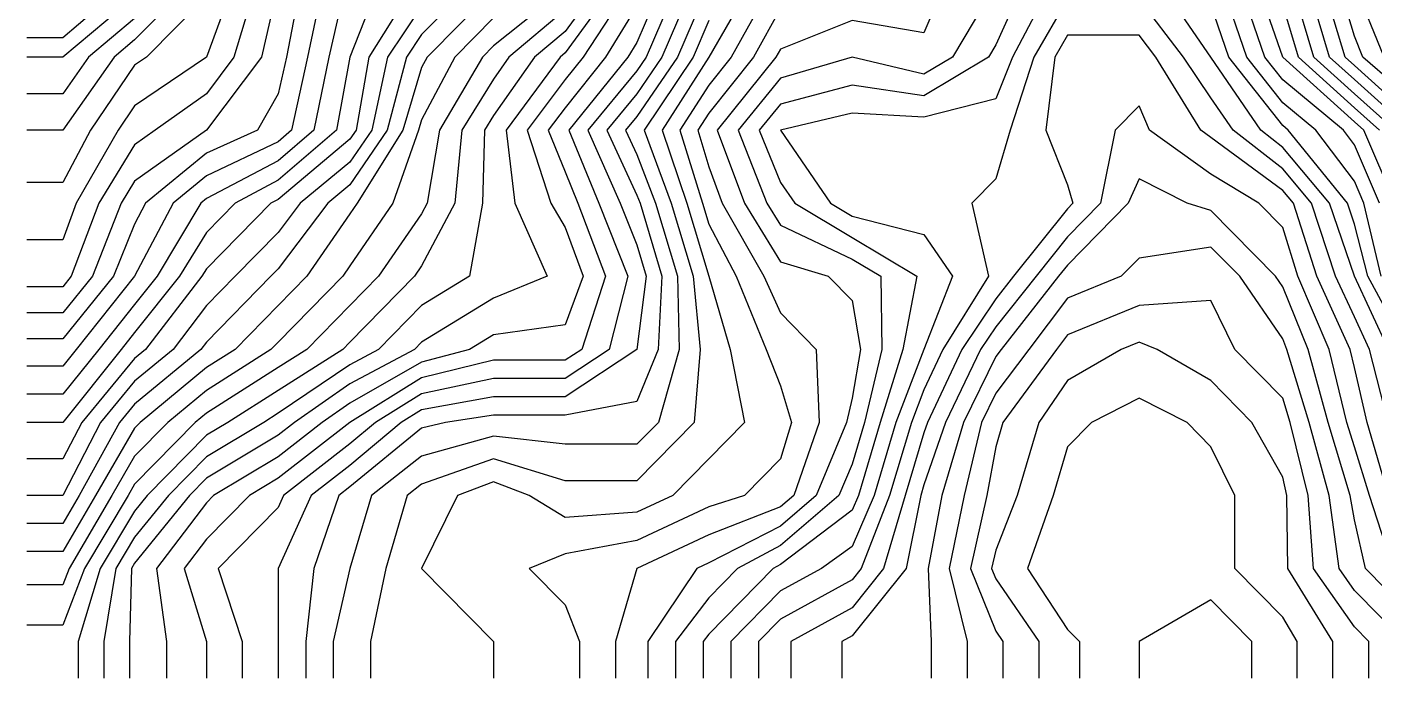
# Model space of a CAD drawing. Header units: inches. Extents: x -105.80435 to -105.79546, y 35.57118 to 35.57852.
# Drawn here: x -105.80435 to -105.79914, y 35.57118 to 35.57369 of the extents above; entities that cross this region are included whole.
import ezdxf

# ---------------------------------------------------------------- set-up
doc = ezdxf.new("R2010")
doc.units = ezdxf.units.IN
doc.header["$MEASUREMENT"] = 0

msp = doc.modelspace()

# ---------------------------------------------------------------- linework, layer by layer
for points, elevation in [([(-105.7990547, 35.5732945), (-105.7992116, 35.5734357), (-105.7993686, 35.573577), (-105.7994531, 35.5738594), (-105.7994048, 35.5741419), (-105.7994531, 35.5744244), (-105.7994894, 35.5747069), (-105.7994894, 35.5747069), (-105.7994894, 35.5747069), (-105.7993324, 35.5749893), (-105.7992116, 35.5751555), (-105.7991527, 35.5752718), (-105.7991345, 35.5755543)], 7290), ([(-105.7989943, 35.5732945), (-105.7992116, 35.57349), (-105.7993082, 35.573577), (-105.7993928, 35.5738594), (-105.7993445, 35.5741419), (-105.7993928, 35.5744244), (-105.799429, 35.5747069), (-105.799272, 35.5749893), (-105.7992116, 35.5750724), (-105.7991107, 35.5752718)], 7295), ([(-105.7989339, 35.5732945), (-105.7992116, 35.5735444), (-105.7992479, 35.573577), (-105.7993324, 35.5738594), (-105.7992841, 35.5741419), (-105.7993324, 35.5744244), (-105.7993686, 35.5747069), (-105.7992116, 35.5749893), (-105.7992116, 35.5749893), (-105.7990686, 35.5752718)], 7300), ([(-105.7989339, 35.5733651), (-105.799179, 35.573577), (-105.7992116, 35.5736577), (-105.799272, 35.5738594), (-105.7992237, 35.5741419), (-105.799272, 35.5744244), (-105.7993082, 35.5747069), (-105.7992116, 35.5748807), (-105.7991582, 35.5749893), (-105.7990265, 35.5752718)], 7305), ([(-105.7990973, 35.573577), (-105.7992116, 35.5738594), (-105.7992116, 35.5738594), (-105.7992116, 35.5738594), (-105.7991816, 35.5741419), (-105.7992116, 35.5744244), (-105.7992116, 35.5744244), (-105.7992479, 35.5747069), (-105.7992116, 35.574772), (-105.7991048, 35.5749893)], 7310), ([(-105.8039676, 35.5738594), (-105.8042106, 35.5736513), (-105.8043495, 35.5736513)], 7430), ([(-105.8037205, 35.5738594), (-105.8039329, 35.5736434), (-105.8040123, 35.573577), (-105.8042106, 35.5732945), (-105.8042106, 35.5732945), (-105.8043495, 35.5732945)], 7415), ([(-105.803551, 35.5738594), (-105.8036552, 35.573577), (-105.8036552, 35.573577), (-105.8039329, 35.5733886), (-105.803997, 35.5732945), (-105.8041586, 35.573012), (-105.8042106, 35.5728708), (-105.8043495, 35.5728708)], 7405), ([(-105.8032907, 35.5738594), (-105.8033448, 35.573577), (-105.8033775, 35.5734357), (-105.8034568, 35.5732945), (-105.8036552, 35.5732062), (-105.8038902, 35.573012), (-105.8039329, 35.5729313), (-105.8040146, 35.5727295), (-105.8042106, 35.5724874), (-105.8043495, 35.5724874)], 7390), ([(-105.8033775, 35.5738594), (-105.8034416, 35.573577), (-105.8036552, 35.5732945), (-105.8036552, 35.5732945), (-105.8039329, 35.5730967), (-105.803985, 35.573012), (-105.8040963, 35.5727295), (-105.8042106, 35.5725883), (-105.8043495, 35.5725883)], 7395), ([(-105.8034643, 35.5738594), (-105.8035484, 35.573577), (-105.8036552, 35.5734357), (-105.8038536, 35.5732945), (-105.8039329, 35.573238), (-105.8040718, 35.573012), (-105.804178, 35.5727295), (-105.8042106, 35.5726892), (-105.8043495, 35.5726892)], 7400), ([(-105.8031171, 35.5738594), (-105.8031814, 35.573577), (-105.8032386, 35.5732945), (-105.8033775, 35.5731755), (-105.8036552, 35.5730297), (-105.8036766, 35.573012), (-105.8038461, 35.5727295), (-105.8039329, 35.5726209), (-105.8040718, 35.572447), (-105.8042106, 35.5722732), (-105.8043495, 35.5722732)], 7380), ([(-105.8032039, 35.5738594), (-105.8032631, 35.573577), (-105.8033254, 35.5732945), (-105.8033775, 35.5732499), (-105.8036552, 35.5731179), (-105.8037834, 35.573012), (-105.8039329, 35.5727295), (-105.8039329, 35.5727295), (-105.8041586, 35.572447), (-105.8042106, 35.5723819), (-105.8043495, 35.5723819)], 7385), ([(-105.8028498, 35.5738594), (-105.8030267, 35.573577), (-105.8030756, 35.5732945), (-105.8030998, 35.5732592), (-105.8033775, 35.5730269), (-105.8034052, 35.573012), (-105.8036552, 35.5727578), (-105.8036726, 35.5727295), (-105.8038902, 35.572447), (-105.8039329, 35.5724117), (-105.8041376, 35.5721646), (-105.8042106, 35.5720233), (-105.8043495, 35.5720233)], 7370), ([(-105.8029887, 35.5738594), (-105.8030998, 35.573577), (-105.8030998, 35.573577), (-105.8031518, 35.5732945), (-105.8033775, 35.5731012), (-105.8035441, 35.573012), (-105.8036552, 35.572899), (-105.8037593, 35.5727295), (-105.8039329, 35.5725122), (-105.803985, 35.572447), (-105.8042106, 35.5721646), (-105.8042106, 35.5721646), (-105.8043495, 35.5721646)], 7375), ([(-105.8026298, 35.5738594), (-105.802822, 35.5736639), (-105.8028805, 35.573577), (-105.8029549, 35.5732945), (-105.8030998, 35.5730826), (-105.8031852, 35.573012), (-105.8033775, 35.5727578), (-105.8034052, 35.5727295), (-105.8036552, 35.5724753), (-105.8036766, 35.572447), (-105.8039329, 35.5722352), (-105.8039914, 35.5721646), (-105.8041475, 35.5718821), (-105.8042106, 35.5717734), (-105.8043495, 35.5717734)], 7360), ([(-105.8022666, 35.5738428), (-105.8025443, 35.5736204), (-105.802587, 35.573577), (-105.8027526, 35.5732945), (-105.8028007, 35.573012), (-105.802822, 35.5729716), (-105.8029887, 35.5727295), (-105.8030998, 35.5726165), (-105.8032664, 35.572447), (-105.8033775, 35.5723764), (-105.8036552, 35.5721999), (-105.8036979, 35.5721646), (-105.8039329, 35.5719256), (-105.8039582, 35.5718821), (-105.8041261, 35.5715996), (-105.8042106, 35.5713799), (-105.8043495, 35.5713799)], 7345), ([(-105.8025443, 35.5738377), (-105.8028007, 35.573577), (-105.802822, 35.5735366), (-105.8028945, 35.5732945), (-105.803072, 35.573012), (-105.8030998, 35.5729716), (-105.8032664, 35.5727295), (-105.8033775, 35.5726165), (-105.8035441, 35.572447), (-105.8036552, 35.5723764), (-105.8039116, 35.5721646), (-105.8039329, 35.5721428), (-105.8040844, 35.5718821), (-105.8042106, 35.5716648), (-105.8043495, 35.5716648)], 7355), ([(-105.8036552, 35.5738124), (-105.8038866, 35.573577), (-105.8039329, 35.5735456), (-105.8041038, 35.5732945), (-105.8042106, 35.5730927), (-105.8043495, 35.5730927)], 7410), ([(-105.8021338, 35.5738594), (-105.8022666, 35.5736767), (-105.8023856, 35.573577), (-105.8025443, 35.573351), (-105.802579, 35.5732945), (-105.802587, 35.573012), (-105.8026369, 35.5727295), (-105.802822, 35.5726165), (-105.8029887, 35.572447), (-105.8030998, 35.5723876), (-105.8033775, 35.5721999), (-105.803433, 35.5721646), (-105.8036552, 35.5720316), (-105.8038022, 35.5718821), (-105.8039329, 35.5717207), (-105.8040054, 35.5715996), (-105.8040519, 35.5713171), (-105.8040519, 35.5711759)], 7335), ([(-105.8020734, 35.5738594), (-105.8022666, 35.5735936), (-105.8022864, 35.573577), (-105.8024953, 35.5732945), (-105.802461, 35.573012), (-105.802336, 35.5727295), (-105.8025443, 35.5726448), (-105.802822, 35.5724753), (-105.8028498, 35.572447), (-105.8030998, 35.5723132), (-105.8033134, 35.5721646), (-105.8033775, 35.5721147), (-105.8036552, 35.5719486), (-105.8037205, 35.5718821), (-105.8039329, 35.5716198), (-105.803945, 35.5715996), (-105.8039528, 35.5713171), (-105.8039528, 35.5711759)], 7330), ([(-105.802013, 35.5738594), (-105.8021972, 35.573577), (-105.8022666, 35.57349), (-105.8024136, 35.5732945), (-105.8023221, 35.573012), (-105.8022666, 35.5729178), (-105.8021972, 35.5727295), (-105.8022666, 35.5725412), (-105.8025443, 35.5725035), (-105.8026369, 35.572447), (-105.802822, 35.5723979), (-105.8030998, 35.5722389), (-105.8032066, 35.5721646), (-105.8033775, 35.5720316), (-105.8036274, 35.5718821), (-105.8036552, 35.5718538), (-105.8038475, 35.5715996), (-105.8038095, 35.5713171), (-105.8038095, 35.5711759)], 7325), ([(-105.8018923, 35.5738594), (-105.8019889, 35.5736334), (-105.8020236, 35.573577), (-105.802252, 35.5732945), (-105.8021359, 35.573012), (-105.8020236, 35.5727295), (-105.8020957, 35.572447), (-105.8022666, 35.5723341), (-105.8025443, 35.5723341), (-105.802822, 35.5722751), (-105.8030006, 35.5721646), (-105.8030998, 35.5720815), (-105.8033561, 35.5718821), (-105.8033775, 35.571835), (-105.8036089, 35.5715996), (-105.8035163, 35.5713171), (-105.8035163, 35.5711759)], 7315), ([(-105.8018319, 35.5738594), (-105.8019526, 35.573577), (-105.8019889, 35.573524), (-105.8021789, 35.5732945), (-105.8020542, 35.573012), (-105.8019889, 35.5728506), (-105.8019526, 35.5727295), (-105.8019889, 35.572447), (-105.8019889, 35.572447), (-105.8022666, 35.5722634), (-105.8025443, 35.5722634), (-105.802822, 35.5722137), (-105.8029014, 35.5721646), (-105.8030998, 35.5719984), (-105.8032493, 35.5718821), (-105.8033775, 35.5715996), (-105.8033775, 35.5713171), (-105.8033775, 35.5711759)], 7310), ([(-105.8017715, 35.5738594), (-105.8018923, 35.573577), (-105.8019889, 35.5734357), (-105.8021058, 35.5732945), (-105.8019889, 35.5730434), (-105.8019768, 35.573012), (-105.8018923, 35.5727295), (-105.8019072, 35.572447), (-105.8019889, 35.5722453), (-105.8022666, 35.5721928), (-105.8025443, 35.5721928), (-105.8027295, 35.5721646), (-105.802822, 35.5721428), (-105.8030998, 35.5719153), (-105.8031425, 35.5718821), (-105.8032386, 35.5715996), (-105.8032707, 35.5713171), (-105.8032707, 35.5711759)], 7305), ([(-105.8017111, 35.5738594), (-105.8018319, 35.573577), (-105.8019889, 35.5733474), (-105.8020327, 35.5732945), (-105.8019889, 35.5732003), (-105.8019164, 35.573012), (-105.8018319, 35.5727295), (-105.8018255, 35.572447), (-105.8019055, 35.5721646), (-105.8019889, 35.5720798), (-105.8022666, 35.5720798), (-105.8025443, 35.5721116), (-105.802822, 35.5720342), (-105.8030164, 35.5718821), (-105.8030998, 35.5715996), (-105.8030998, 35.5715996), (-105.8031638, 35.5713171), (-105.8031638, 35.5711759)], 7300), ([(-105.8015478, 35.5738594), (-105.8017111, 35.573577), (-105.8017111, 35.573577), (-105.8018917, 35.5732945), (-105.8017957, 35.573012), (-105.8017111, 35.5727295), (-105.8017111, 35.5727295), (-105.8016278, 35.572447), (-105.8015723, 35.5721646), (-105.8017111, 35.5720233), (-105.80185, 35.5718821), (-105.8019889, 35.5718169), (-105.8022666, 35.5717973), (-105.8024054, 35.5718821), (-105.8025443, 35.5719351), (-105.8026832, 35.5718821), (-105.802822, 35.5715996), (-105.8025443, 35.5713171), (-105.8025443, 35.5713171), (-105.8025443, 35.5711759)], 7290), ([(-105.8014661, 35.5738594), (-105.8016244, 35.573577), (-105.8017111, 35.5734683), (-105.8018222, 35.5732945), (-105.8017353, 35.573012), (-105.8017111, 35.5729313), (-105.8016043, 35.5727295), (-105.801489, 35.572447), (-105.8014334, 35.5723058), (-105.8013907, 35.5721646), (-105.8014334, 35.5720233), (-105.8015723, 35.5718821), (-105.8017111, 35.5718386), (-105.8019889, 35.5717083), (-105.8022666, 35.5716561), (-105.8024054, 35.5715996), (-105.8022666, 35.5714584), (-105.802211, 35.5713171), (-105.802211, 35.5711759)], 7285), ([(-105.8007986, 35.5738594), (-105.800878, 35.5736711), (-105.8011557, 35.5737182), (-105.8014334, 35.5736083), (-105.8014508, 35.573577), (-105.8016785, 35.5732945), (-105.8015723, 35.573012), (-105.8014334, 35.572786), (-105.8012483, 35.5727295), (-105.8011557, 35.5726354), (-105.801123, 35.572447), (-105.8011557, 35.5722587), (-105.8011771, 35.5721646), (-105.8012946, 35.5718821), (-105.8014334, 35.5717632), (-105.8017111, 35.5716213), (-105.8017574, 35.5715996), (-105.8019461, 35.5713171), (-105.8019461, 35.5711759)], 7275), ([(-105.8006003, 35.5738594), (-105.8007669, 35.573577), (-105.800878, 35.5735105), (-105.8011557, 35.573577), (-105.8014334, 35.5734962), (-105.8015968, 35.5732945), (-105.8014855, 35.573012), (-105.8014334, 35.5729273), (-105.8011557, 35.572796), (-105.8010446, 35.5727295), (-105.8010413, 35.572447), (-105.8011074, 35.5721646), (-105.8011557, 35.5720032), (-105.8012078, 35.5718821), (-105.8014334, 35.5716888), (-105.8016001, 35.5715996), (-105.8017111, 35.5714866), (-105.8018393, 35.5713171), (-105.8018393, 35.5711759)], 7270), ([(-105.8004934, 35.5738594), (-105.8006003, 35.573624), (-105.800628, 35.573577), (-105.800878, 35.5734274), (-105.8011557, 35.5734683), (-105.8014334, 35.5733954), (-105.8015151, 35.5732945), (-105.8014334, 35.5730927), (-105.8013779, 35.573012), (-105.8011557, 35.5728791), (-105.8009057, 35.5727295), (-105.8009597, 35.572447), (-105.801047, 35.5721646), (-105.8011315, 35.5718821), (-105.8011557, 35.5718256), (-105.8014334, 35.5716145), (-105.8014612, 35.5715996), (-105.8017111, 35.5713454), (-105.8017325, 35.5713171), (-105.8017325, 35.5711759)], 7265), ([(-105.8003866, 35.5738594), (-105.8005349, 35.573577), (-105.8006003, 35.5734155), (-105.800878, 35.5733443), (-105.8011557, 35.5733597), (-105.8014334, 35.5732945), (-105.801239, 35.573012), (-105.8011557, 35.5729622), (-105.800878, 35.5728909), (-105.8007669, 35.5727295), (-105.800878, 35.572447), (-105.800878, 35.572447), (-105.8009867, 35.5721646), (-105.8010712, 35.5718821), (-105.8011557, 35.5716844), (-105.8012747, 35.5715996), (-105.8014334, 35.5715127), (-105.8016257, 35.5713171), (-105.8016257, 35.5711759)], 7260), ([(-105.7990801, 35.572447), (-105.7992116, 35.5727295), (-105.7992116, 35.5727295), (-105.7993088, 35.573012), (-105.7994894, 35.573228), (-105.7995748, 35.5732945), (-105.7997671, 35.573577), (-105.7997671, 35.573577), (-105.7999615, 35.5738594)], 7260), ([(-105.7991088, 35.5727295), (-105.7991754, 35.573012), (-105.7992116, 35.5730967), (-105.7993612, 35.5732945), (-105.7994894, 35.5734004), (-105.7996282, 35.573577), (-105.7997254, 35.5738594)], 7270), ([(-105.799115, 35.573012), (-105.7992116, 35.573238), (-105.7992544, 35.5732945), (-105.7994894, 35.5734887), (-105.7995588, 35.573577), (-105.799656, 35.5738594)], 7275), ([(-105.7990547, 35.573012), (-105.7991754, 35.5732945), (-105.7992116, 35.5733271), (-105.7994894, 35.573577), (-105.7994894, 35.573577), (-105.7995866, 35.5738594)], 7280), ([(-105.8039329, 35.5738096), (-105.8042106, 35.573577), (-105.8042106, 35.573577), (-105.8043495, 35.573577)], 7425), ([(-105.802822, 35.5737725), (-105.8029536, 35.573577), (-105.8030152, 35.5732945), (-105.8030998, 35.5731709), (-105.803292, 35.573012), (-105.8033775, 35.572899), (-105.8035441, 35.5727295), (-105.8036552, 35.5726165), (-105.8037834, 35.572447), (-105.8039329, 35.5723235), (-105.8040645, 35.5721646), (-105.8042106, 35.5718821), (-105.8042106, 35.5718821), (-105.8043495, 35.5718821)], 7365), ([(-105.8022666, 35.5737597), (-105.8024848, 35.573577), (-105.8025443, 35.5734922), (-105.8026658, 35.5732945), (-105.8026939, 35.573012), (-105.802822, 35.5727699), (-105.8028498, 35.5727295), (-105.8030998, 35.5724753), (-105.8031275, 35.572447), (-105.8033775, 35.5722882), (-105.8035719, 35.5721646), (-105.8036552, 35.5721147), (-105.8038839, 35.5718821), (-105.8039329, 35.5718216), (-105.8040657, 35.5715996), (-105.8041511, 35.5713171), (-105.8041511, 35.5711759)], 7340), ([(-105.8019889, 35.5737747), (-105.8021104, 35.573577), (-105.8022666, 35.5733814), (-105.8023319, 35.5732945), (-105.8022666, 35.5731331), (-105.8022176, 35.573012), (-105.8021104, 35.5727295), (-105.8022025, 35.572447), (-105.8022666, 35.5724047), (-105.8025443, 35.5724047), (-105.802822, 35.5723365), (-105.8030998, 35.5721646), (-105.8030998, 35.5721646), (-105.8033775, 35.5719486), (-105.8034886, 35.5718821), (-105.8036552, 35.5717126), (-105.8037406, 35.5715996), (-105.8036552, 35.5713171), (-105.8036552, 35.5713171), (-105.8036552, 35.5711759)], 7320), ([(-105.8014334, 35.5737653), (-105.8015376, 35.573577), (-105.8017111, 35.5733597), (-105.8017528, 35.5732945), (-105.8017111, 35.5731532), (-105.8016591, 35.573012), (-105.8014975, 35.5727295), (-105.8014334, 35.5725883), (-105.8012946, 35.572447), (-105.8012839, 35.5721646), (-105.8013813, 35.5718821), (-105.8014334, 35.5718375), (-105.8017111, 35.57173), (-105.8019889, 35.5715996), (-105.8019889, 35.5715996), (-105.8020722, 35.5713171), (-105.8020722, 35.5711759)], 7280), ([(-105.8003225, 35.5738029), (-105.8004532, 35.573577), (-105.8005447, 35.5732945), (-105.8006003, 35.5731062), (-105.8006928, 35.573012), (-105.800628, 35.5727295), (-105.8008049, 35.572447), (-105.800878, 35.5722901), (-105.8009263, 35.5721646), (-105.8010108, 35.5718821), (-105.801121, 35.5715996), (-105.8011557, 35.5715562), (-105.8014334, 35.5714041), (-105.8015189, 35.5713171), (-105.8015189, 35.5711759)], 7255), ([(-105.799081, 35.5721646), (-105.7991532, 35.572447), (-105.7992116, 35.5725726), (-105.7992847, 35.5727295), (-105.7993783, 35.573012), (-105.7994894, 35.5731449), (-105.7996816, 35.5732945), (-105.7997671, 35.57342), (-105.7998739, 35.573577), (-105.8000448, 35.5738029)], 7255), ([(-105.799007, 35.572447), (-105.7991602, 35.5727295), (-105.7992116, 35.5729313), (-105.7992394, 35.573012), (-105.799468, 35.5732945), (-105.7994894, 35.5733121), (-105.7996977, 35.573577), (-105.7997671, 35.5737787)], 7265), ([(-105.799115, 35.5732945), (-105.7992116, 35.5733814), (-105.799429, 35.573577), (-105.7994894, 35.5737787)], 7285), ([(-105.8025443, 35.5737291), (-105.8026939, 35.573577), (-105.802822, 35.5733348), (-105.8028341, 35.5732945), (-105.8029331, 35.573012), (-105.8030998, 35.5727699), (-105.8031275, 35.5727295), (-105.8033775, 35.5724753), (-105.8034052, 35.572447), (-105.8036552, 35.5722882), (-105.8038047, 35.5721646), (-105.8039329, 35.5720342), (-105.8040213, 35.5718821), (-105.8041865, 35.5715996), (-105.8042106, 35.5715368), (-105.8043495, 35.5715368)], 7350), ([(-105.8039329, 35.5737265), (-105.8041115, 35.573577), (-105.8042106, 35.5734357), (-105.8043495, 35.5734357)], 7420), ([(-105.8017111, 35.5737182), (-105.8017715, 35.573577), (-105.8019611, 35.5732945), (-105.801856, 35.573012), (-105.8017715, 35.5727295), (-105.8017438, 35.572447), (-105.8017667, 35.5721646), (-105.8019889, 35.5719386), (-105.8022666, 35.5719386), (-105.8025443, 35.5720233), (-105.802822, 35.5719256), (-105.8028776, 35.5718821), (-105.8029609, 35.5715996), (-105.8030204, 35.5713171), (-105.8030204, 35.5711759)], 7295), ([(-105.7990801, 35.5718821), (-105.7991626, 35.5721646), (-105.7992116, 35.5723764), (-105.799228, 35.572447), (-105.7993578, 35.5727295), (-105.7994477, 35.573012), (-105.7994894, 35.5730618), (-105.7997671, 35.5732662), (-105.7998068, 35.5732945), (-105.7999807, 35.573577), (-105.8000448, 35.5736617), (-105.8003225, 35.5736617), (-105.8003715, 35.573577), (-105.8004058, 35.5732945), (-105.8003225, 35.5730826), (-105.8003012, 35.573012), (-105.8003225, 35.5729903), (-105.8005308, 35.5727295), (-105.8006003, 35.5726426), (-105.8007318, 35.572447), (-105.8008641, 35.5721646), (-105.800878, 35.5721242), (-105.8009504, 35.5718821), (-105.8010342, 35.5715996), (-105.8011557, 35.5714475), (-105.8013937, 35.5713171), (-105.8013937, 35.5711759)], 7250), ([(-105.7990621, 35.5715996), (-105.7991532, 35.5718821), (-105.7992116, 35.5720704), (-105.7992409, 35.5721646), (-105.7993097, 35.572447), (-105.7994309, 35.5727295), (-105.7994894, 35.5729178), (-105.7995819, 35.573012), (-105.7997671, 35.573125), (-105.8000051, 35.5732945), (-105.8000448, 35.5733886), (-105.8001374, 35.5732945), (-105.8001944, 35.573012), (-105.8003225, 35.5728816), (-105.800444, 35.5727295), (-105.8006003, 35.572534), (-105.8006587, 35.572447), (-105.8007947, 35.5721646), (-105.800878, 35.5719224), (-105.8008901, 35.5718821), (-105.8009474, 35.5715996), (-105.8011557, 35.5713389), (-105.8011954, 35.5713171), (-105.8011954, 35.5711759)], 7245), ([(-105.7988722, 35.5711759), (-105.7988722, 35.5713171), (-105.7989339, 35.5713606), (-105.7991689, 35.5715996), (-105.7992116, 35.5717879), (-105.799228, 35.5718821), (-105.799314, 35.5721646), (-105.7993913, 35.572447), (-105.7994894, 35.5726892), (-105.7995171, 35.5727295), (-105.7997671, 35.5729838), (-105.7998597, 35.573012), (-105.8000448, 35.5731062), (-105.8000875, 35.573012), (-105.8003225, 35.572773), (-105.8003572, 35.5727295), (-105.8005789, 35.572447), (-105.8006003, 35.5724188), (-105.8007252, 35.5721646), (-105.8008085, 35.5718821), (-105.8008616, 35.5715996), (-105.8008502, 35.5713171), (-105.8008502, 35.5711759)], 7240), ([(-105.7990172, 35.5711759), (-105.7990172, 35.5713171), (-105.7992116, 35.5715149), (-105.7992712, 35.5715996), (-105.7993097, 35.5718821), (-105.799387, 35.5721646), (-105.799473, 35.572447), (-105.7994894, 35.5724874), (-105.799656, 35.5727295), (-105.7997671, 35.5728425), (-105.8000448, 35.5728001), (-105.8001142, 35.5727295), (-105.8003225, 35.5726448), (-105.8004721, 35.572447), (-105.8006003, 35.5722776), (-105.8006558, 35.5721646), (-105.8007218, 35.5718821), (-105.80078, 35.5715996), (-105.8007113, 35.5713171), (-105.8007113, 35.5711759)], 7235), ([(-105.7991561, 35.5711759), (-105.7991561, 35.5713171), (-105.7992116, 35.5713736), (-105.7993703, 35.5715996), (-105.7993913, 35.5718821), (-105.7994601, 35.5721646), (-105.7994894, 35.5722587), (-105.7996745, 35.572447), (-105.7997671, 35.5726354), (-105.8000448, 35.5726165), (-105.8003225, 35.5725035), (-105.8003653, 35.572447), (-105.8005725, 35.5721646), (-105.8006003, 35.5720704), (-105.800635, 35.5718821), (-105.8006983, 35.5715996), (-105.8006003, 35.5713575), (-105.8005725, 35.5713171), (-105.8005725, 35.5711759)], 7230), ([(-105.799295, 35.5711759), (-105.799295, 35.5713171), (-105.7994695, 35.5715996), (-105.799473, 35.5718821), (-105.7994894, 35.5719527), (-105.7996084, 35.5721646), (-105.7997671, 35.572326), (-105.7999754, 35.572447), (-105.8000448, 35.5724753), (-105.8001142, 35.572447), (-105.8003225, 35.572326), (-105.8004336, 35.5721646), (-105.8005169, 35.5718821), (-105.8006003, 35.5716702), (-105.8006166, 35.5715996), (-105.8006003, 35.5715593), (-105.8004336, 35.5713171), (-105.8004336, 35.5711759)], 7225), ([(-105.7994338, 35.5711759), (-105.7994338, 35.5713171), (-105.7994894, 35.5714113), (-105.7996745, 35.5715996), (-105.7996745, 35.5718821), (-105.7997671, 35.5720704), (-105.7998597, 35.5721646), (-105.8000448, 35.5722587), (-105.80023, 35.5721646), (-105.8003225, 35.5720704), (-105.8003781, 35.5718821), (-105.8004768, 35.5715996), (-105.8003225, 35.5713642), (-105.8002762, 35.5713171), (-105.8002762, 35.5711759)], 7220), ([(-105.7996084, 35.5711759), (-105.7996084, 35.5713171), (-105.7997671, 35.5714786), (-105.8000448, 35.5713171), (-105.8000448, 35.5711759)], 7215)]:
    msp.add_lwpolyline(points, dxfattribs=dict(elevation=elevation))

doc.saveas('drawing.dxf')
